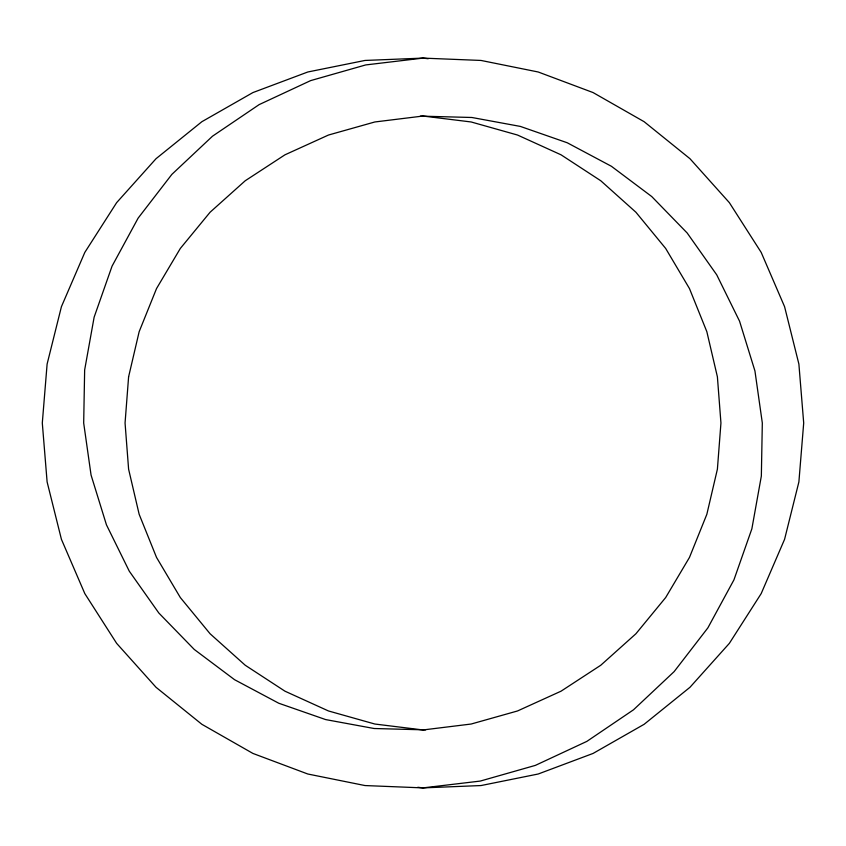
<?xml version="1.0" encoding="UTF-8"?>
<svg xmlns="http://www.w3.org/2000/svg" width="846" height="846" viewBox="0 0 846 846"><rect width="100%" height="100%" fill="white"/><g stroke="black" fill="none" stroke-linecap="round" stroke-linejoin="round"><path stroke-width="1.27" d="M420.356 116.124L471.878 117.488L520.343 126.414L567.232 142.763L611.404 166.281L651.737 196.547L687.174 232.988L716.731 274.834L739.552 321.173L754.939 370.95L762.32 423L761.347 476.055L751.872 528.792L733.947 579.848L707.859 627.891L674.135 671.618L633.485 709.815L586.86 741.382L535.37 765.387L480.285 781.07L423 787.89L364.996 785.553L307.796 774.005L252.933 753.437L201.877 724.303L156.034 687.301L116.642 643.351L84.812 593.596L61.42 539.314L47.112 481.934L42.3 423L47.112 364.066L61.42 306.686L84.812 252.404L116.642 202.649L156.034 158.699L201.877 121.697L252.933 92.563L307.796 71.995L364.996 60.447L423 58.11L481.004 60.447L538.204 71.995L593.067 92.563L644.123 121.697L689.966 158.699L729.358 202.649L761.188 252.404L784.58 306.686L798.888 364.066L803.7 423L798.888 481.934L784.58 539.314L761.188 593.596L729.358 643.351L689.966 687.301L644.123 724.303L593.067 753.437L538.204 774.005L481.004 785.553L423 787.89L417.797 787.277M425.644 729.876L374.122 728.512L325.657 719.586L278.768 703.238L234.596 679.719L194.263 649.453L158.826 613.012L129.269 571.166L106.448 524.827L91.061 475.05L83.68 423L84.653 369.945L94.128 317.208L112.053 266.152L138.141 218.109L171.865 174.382L212.515 136.185L259.14 104.618L310.63 80.613L365.715 64.931L423 58.11L428.203 58.723M128.603 376.84L125.06 423L128.603 469.16L139.156 514.305L156.521 557.419L180.325 597.551L210.094 633.77L245.224 665.242L284.975 691.193L328.491 710.968L374.841 724.028L423 729.961L471.159 724.028L517.509 710.968L561.025 691.193L600.776 665.242L635.906 633.77L665.675 597.551L689.479 557.419L706.844 514.305L717.397 469.16L720.94 423L717.397 376.84L706.844 331.695L689.479 288.581L665.675 248.449L635.906 212.23L600.776 180.758L561.025 154.807L517.509 135.032L471.159 121.972L423 116.039L374.841 121.972L328.491 135.032L284.975 154.807L245.224 180.758L210.094 212.23L180.325 248.449L156.521 288.581L139.156 331.695L128.603 376.84"/></g></svg>
